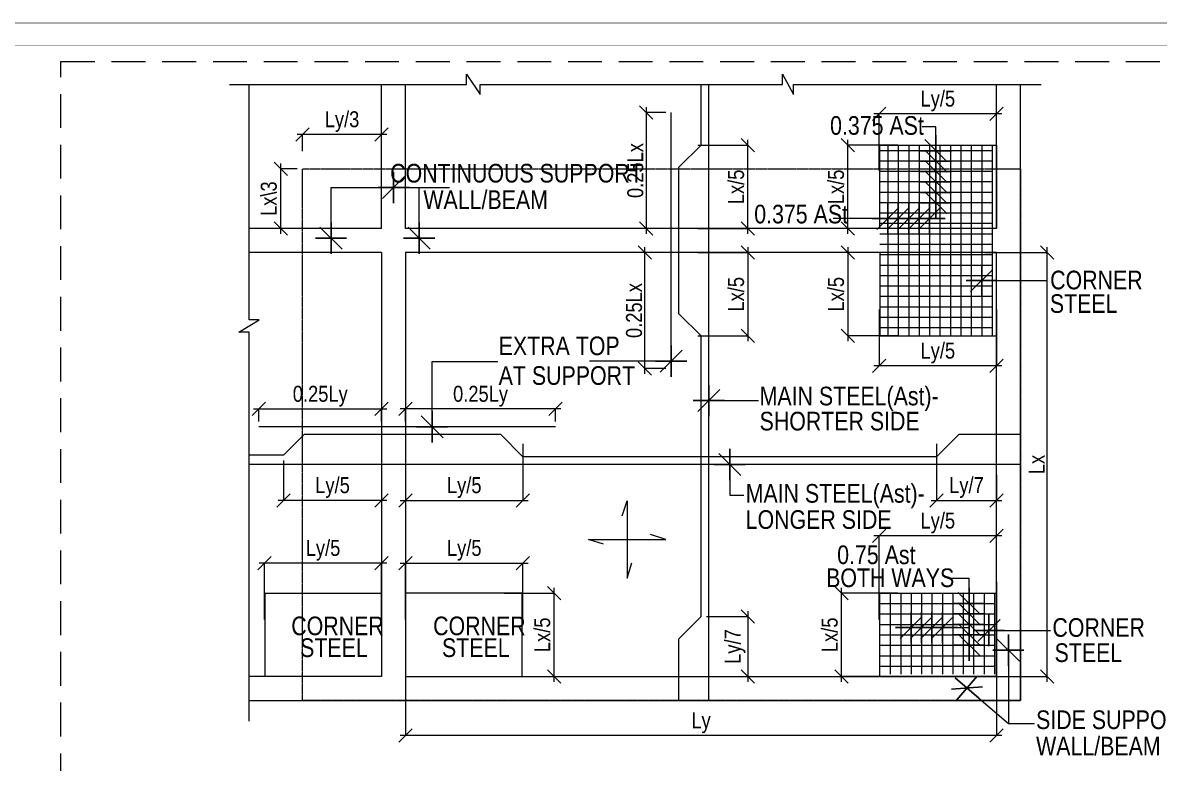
# Model space of a CAD drawing. Header units: millimetres. Extents: x 1112055 to 3390982, y -148532 to 766891.
# Drawn here: x 2608100 to 2629443, y 301927 to 315834 of the extents above; entities that cross this region are included whole.
import ezdxf

# ---------------------------------------------------------------- set-up
doc = ezdxf.new("R2010")
doc.units = ezdxf.units.MM
doc.header["$PDMODE"] = 35
doc.header["$PDSIZE"] = -25
doc.linetypes.add('Hidden', pattern=[9.525, 6.35, -3.175])
for name, color, linetype, lineweight in [('B BEAM', 148, 'Continuous', 13), ('B STEEL', 34, 'Continuous', 15), ('B STEEL TEXT', 7, 'Continuous', 15), ('B TITLE BLOCK', 250, 'Continuous', 0), ('B-BEAM DOT', 251, 'Hidden', 9), ('B-P.C.C', 250, 'Continuous', 9), ('B-ST DIM', 250, 'Continuous', 18)]:
    doc.layers.add(name, color=color, linetype=linetype, lineweight=lineweight)
doc.styles.add('Q1', font='g13f12d.shx', dxfattribs={"width": 0.8})
doc.styles.add('rom100', font='romans.shx', dxfattribs={"width": 0.85})
doc.styles.add('SWINC', font='swissc.ttf')
doc.dimstyles.new('BH-STD', dxfattribs={"dimscale": 0, "dimtxt": 230, "dimasz": 125, "dimexe": 0, "dimexo": 100, "dimgap": 50, "dimtad": 1, "dimdec": 0, "dimzin": 1, "dimdsep": 46, "dimtxsty": 'Q1', "dimblk": 'ARCHTICK', "dimcen": 1, "dimdle": 100, "dimclrd": 250, "dimclre": 250, "dimclrt": 256, "dimadec": 0, "dimazin": 0, "dimtfac": 1, "dimtdec": 0, "dimtix": 1, "dimtofl": 0, "dimtmove": 0, "dimatfit": 2, "dimfxl": 1, "dimtolj": 1, "dimtzin": 0, "dimlwd": 9, "dimlwe": 9, "dimarcsym": 0})
doc.dimstyles.new('MM100', dxfattribs={"dimscale": 100, "dimtxt": 3, "dimasz": 0.5, "dimexe": 0.5, "dimexo": 1, "dimgap": 0.375, "dimtad": 1, "dimdec": 0, "dimdsep": 46, "dimtxsty": 'rom100', "dimblk1": 'TICK', "dimblk2": 'TICK', "dimsah": 1, "dimcen": 1, "dimdle": 0.5, "dimse1": 1, "dimse2": 1, "dimclrd": 256, "dimclre": 256, "dimclrt": 256, "dimadec": 0, "dimazin": 0, "dimtfac": 1, "dimtdec": 0, "dimtix": 1, "dimtmove": 0, "dimatfit": 3, "dimldrblk": 'TICK', "dimfxl": 1, "dimtolj": 1, "dimtzin": 0, "dimarcsym": 0})

# ---------------------------------------------------------------- blocks, each defined once
blk = doc.blocks.new('_Oblique')
at = {"color": 0, "linetype": 'ByBlock', "lineweight": -2}
blk.add_line((-0.5, -0.5), (0.5, 0.5), dxfattribs=at)
blk = doc.blocks.new('*D2435')
at = {"layer": 'B-ST DIM', "lineweight": 0, "transparency": 16777216}
for p, q in [((2621719, 311868), (2621719, 313635)), ((2620780, 313535), (2621719, 313535)), ((2620780, 311968), (2621719, 311968))]:
    blk.add_line(p, q, dxfattribs=at)
at = {"layer": 'Defpoints', "color": 0, "transparency": 16777216}
for p in [(2620680, 313535), (2621719, 313535), (2620680, 311968)]:
    blk.add_point(p, dxfattribs=at)
at = {"layer": 'B-ST DIM', "lineweight": 0, "transparency": 16777216, "xscale": 250, "yscale": 250, "zscale": 250}
for p, rotation in [((2621719, 313535), 90), ((2621719, 311968), 270)]:
    blk.add_blockref('_Oblique', p, dxfattribs=dict(at, rotation=rotation))
at = {"layer": 'B-ST DIM', "color": 6, "transparency": 16777216, "insert": (2621497, 312751), "char_height": 300, "attachment_point": 5, "rotation": 90, "style": 'SWINC'}
blk.add_mtext('\\A1;Lx/5', dxfattribs=at)
blk = doc.blocks.new('*D2436')
at = {"layer": 'B-ST DIM', "lineweight": 0, "transparency": 16777216}
for p, q in [((2623596, 311868), (2623596, 313635)), ((2624536, 313535), (2623596, 313535)), ((2624536, 311968), (2623596, 311968))]:
    blk.add_line(p, q, dxfattribs=at)
at = {"layer": 'Defpoints', "color": 0, "transparency": 16777216}
for p in [(2623596, 313535), (2624636, 313535), (2624636, 311968)]:
    blk.add_point(p, dxfattribs=at)
at = {"layer": 'B-ST DIM', "lineweight": 0, "transparency": 16777216, "xscale": 250, "yscale": 250, "zscale": 250}
for p, rotation in [((2623596, 313535), 90), ((2623596, 311968), 270)]:
    blk.add_blockref('_Oblique', p, dxfattribs=dict(at, rotation=rotation))
at = {"layer": 'B-ST DIM', "color": 6, "transparency": 16777216, "insert": (2623374, 312751), "char_height": 300, "attachment_point": 5, "rotation": 90, "style": 'SWINC'}
blk.add_mtext('\\A1;Lx/5', dxfattribs=at)
blk = doc.blocks.new('*D2437')
at = {"layer": 'B-ST DIM', "lineweight": 0, "transparency": 16777216}
for p, q in [((2626486, 314122), (2624084, 314122)), ((2624184, 313061), (2624184, 314122)), ((2626386, 313061), (2626386, 314122))]:
    blk.add_line(p, q, dxfattribs=at)
at = {"layer": 'Defpoints', "color": 0, "transparency": 16777216}
for p in [(2624184, 314122), (2624184, 312961), (2626386, 312961)]:
    blk.add_point(p, dxfattribs=at)
at = {"layer": 'B-ST DIM', "lineweight": 0, "transparency": 16777216, "xscale": 250, "yscale": 250, "zscale": 250, "rotation": 180}
blk.add_blockref('_Oblique', (2624184, 314122), dxfattribs=at)
at = {"layer": 'B-ST DIM', "lineweight": 0, "transparency": 16777216, "xscale": 250, "yscale": 250, "zscale": 250}
blk.add_blockref('_Oblique', (2626386, 314122), dxfattribs=at)
at = {"layer": 'B-ST DIM', "color": 6, "transparency": 16777216, "insert": (2625285, 314364), "char_height": 300, "attachment_point": 5, "style": 'SWINC'}
blk.add_mtext('\\A1;Ly/5', dxfattribs=at)
blk = doc.blocks.new('*D2438')
at = {"layer": 'B-ST DIM', "lineweight": 0, "transparency": 16777216}
for p, q in [((2625260, 307924), (2625260, 306863)), ((2626386, 307343), (2626386, 306863)), ((2625160, 306863), (2626486, 306863))]:
    blk.add_line(p, q, dxfattribs=at)
at = {"layer": 'Defpoints', "color": 0, "transparency": 16777216}
for p in [(2625260, 308024), (2626386, 307443), (2626386, 306863)]:
    blk.add_point(p, dxfattribs=at)
at = {"layer": 'B-ST DIM', "lineweight": 0, "transparency": 16777216, "xscale": 250, "yscale": 250, "zscale": 250, "rotation": 180}
blk.add_blockref('_Oblique', (2625260, 306863), dxfattribs=at)
at = {"layer": 'B-ST DIM', "lineweight": 0, "transparency": 16777216, "xscale": 250, "yscale": 250, "zscale": 250}
blk.add_blockref('_Oblique', (2626386, 306863), dxfattribs=at)
at = {"layer": 'B-ST DIM', "color": 6, "transparency": 16777216, "insert": (2625823, 307105), "char_height": 300, "attachment_point": 5, "style": 'SWINC'}
blk.add_mtext('\\A1;Ly/7', dxfattribs=at)
blk = doc.blocks.new('*D2439')
at = {"layer": 'B-ST DIM', "lineweight": 0, "transparency": 16777216}
for p, q in [((2620780, 311518), (2621719, 311518)), ((2621719, 311618), (2621719, 309852)), ((2620780, 309952), (2621719, 309952))]:
    blk.add_line(p, q, dxfattribs=at)
at = {"layer": 'Defpoints', "color": 0, "transparency": 16777216}
for p in [(2620680, 311518), (2620680, 309952), (2621719, 309952)]:
    blk.add_point(p, dxfattribs=at)
at = {"layer": 'B-ST DIM', "lineweight": 0, "transparency": 16777216, "xscale": 250, "yscale": 250, "zscale": 250}
for p, rotation in [((2621719, 311518), 90), ((2621719, 309952), 270)]:
    blk.add_blockref('_Oblique', p, dxfattribs=dict(at, rotation=rotation))
at = {"layer": 'B-ST DIM', "color": 6, "transparency": 16777216, "insert": (2621497, 310735), "char_height": 300, "attachment_point": 5, "rotation": 90, "style": 'SWINC'}
blk.add_mtext('\\A1;Lx/5', dxfattribs=at)
blk = doc.blocks.new('*D2440')
at = {"layer": 'B-ST DIM', "lineweight": 0, "transparency": 16777216}
for p, q in [((2624184, 310450), (2624184, 309389)), ((2626386, 310450), (2626386, 309389)), ((2626486, 309389), (2624084, 309389))]:
    blk.add_line(p, q, dxfattribs=at)
at = {"layer": 'Defpoints', "color": 0, "transparency": 16777216}
for p in [(2624184, 310550), (2626386, 310550), (2624184, 309389)]:
    blk.add_point(p, dxfattribs=at)
at = {"layer": 'B-ST DIM', "lineweight": 0, "transparency": 16777216, "xscale": 250, "yscale": 250, "zscale": 250, "rotation": 180}
blk.add_blockref('_Oblique', (2624184, 309389), dxfattribs=at)
at = {"layer": 'B-ST DIM', "lineweight": 0, "transparency": 16777216, "xscale": 250, "yscale": 250, "zscale": 250}
blk.add_blockref('_Oblique', (2626386, 309389), dxfattribs=at)
at = {"layer": 'B-ST DIM', "color": 6, "transparency": 16777216, "insert": (2625285, 309631), "char_height": 300, "attachment_point": 5, "style": 'SWINC'}
blk.add_mtext('\\A1;Ly/5', dxfattribs=at)
blk = doc.blocks.new('*D2441')
at = {"layer": 'B-ST DIM', "lineweight": 0, "transparency": 16777216}
for p, q in [((2623596, 311618), (2623596, 309852)), ((2624536, 311518), (2623596, 311518)), ((2624536, 309952), (2623596, 309952))]:
    blk.add_line(p, q, dxfattribs=at)
at = {"layer": 'Defpoints', "color": 0, "transparency": 16777216}
for p in [(2624636, 311518), (2623596, 309952), (2624636, 309952)]:
    blk.add_point(p, dxfattribs=at)
at = {"layer": 'B-ST DIM', "lineweight": 0, "transparency": 16777216, "xscale": 250, "yscale": 250, "zscale": 250}
for p, rotation in [((2623596, 311518), 90), ((2623596, 309952), 270)]:
    blk.add_blockref('_Oblique', p, dxfattribs=dict(at, rotation=rotation))
at = {"layer": 'B-ST DIM', "color": 6, "transparency": 16777216, "insert": (2623374, 310735), "char_height": 300, "attachment_point": 5, "rotation": 90, "style": 'SWINC'}
blk.add_mtext('\\A1;Lx/5', dxfattribs=at)
blk = doc.blocks.new('*D2444')
at = {"layer": 'B-ST DIM', "lineweight": 0, "transparency": 16777216}
for p, q in [((2620938, 304682), (2621719, 304682)), ((2621719, 304782), (2621719, 303456)), ((2620780, 303556), (2621719, 303556))]:
    blk.add_line(p, q, dxfattribs=at)
at = {"layer": 'Defpoints', "color": 0, "transparency": 16777216}
for p in [(2620838, 304682), (2620680, 303556), (2621719, 303556)]:
    blk.add_point(p, dxfattribs=at)
at = {"layer": 'B-ST DIM', "lineweight": 0, "transparency": 16777216, "xscale": 250, "yscale": 250, "zscale": 250}
for p, rotation in [((2621719, 304682), 90), ((2621719, 303556), 270)]:
    blk.add_blockref('_Oblique', p, dxfattribs=dict(at, rotation=rotation))
at = {"layer": 'B-ST DIM', "color": 6, "transparency": 16777216, "insert": (2621478, 304119), "char_height": 300, "attachment_point": 5, "rotation": 90, "style": 'SWINC'}
blk.add_mtext('\\A1;Ly/7', dxfattribs=at)
blk = doc.blocks.new('*D2445')
at = {"layer": 'B-ST DIM', "lineweight": 0, "transparency": 16777216}
for p, q in [((2626161, 311518), (2627341, 311518)), ((2627341, 303456), (2627341, 311618)), ((2626161, 303556), (2627341, 303556))]:
    blk.add_line(p, q, dxfattribs=at)
at = {"layer": 'Defpoints', "color": 0, "transparency": 16777216}
for p in [(2626061, 311518), (2627341, 311518), (2626061, 303556)]:
    blk.add_point(p, dxfattribs=at)
at = {"layer": 'B-ST DIM', "lineweight": 0, "transparency": 16777216, "xscale": 250, "yscale": 250, "zscale": 250}
for p, rotation in [((2627341, 311518), 90), ((2627341, 303556), 270)]:
    blk.add_blockref('_Oblique', p, dxfattribs=dict(at, rotation=rotation))
at = {"layer": 'B-ST DIM', "color": 6, "transparency": 16777216, "insert": (2627141, 307537), "char_height": 300, "attachment_point": 5, "rotation": 90, "style": 'SWINC'}
blk.add_mtext('\\A1;Lx', dxfattribs=at)
blk = doc.blocks.new('*D2446')
at = {"layer": 'B-ST DIM', "lineweight": 0, "transparency": 16777216}
for p, q in [((2623478, 303456), (2623478, 305222)), ((2624536, 305122), (2623478, 305122)), ((2624536, 303556), (2623478, 303556))]:
    blk.add_line(p, q, dxfattribs=at)
at = {"layer": 'Defpoints', "color": 0, "transparency": 16777216}
for p in [(2623478, 305122), (2624636, 305122), (2624636, 303556)]:
    blk.add_point(p, dxfattribs=at)
at = {"layer": 'B-ST DIM', "lineweight": 0, "transparency": 16777216, "xscale": 250, "yscale": 250, "zscale": 250}
for p, rotation in [((2623478, 305122), 90), ((2623478, 303556), 270)]:
    blk.add_blockref('_Oblique', p, dxfattribs=dict(at, rotation=rotation))
at = {"layer": 'B-ST DIM', "color": 6, "transparency": 16777216, "insert": (2623255, 304339), "char_height": 300, "attachment_point": 5, "rotation": 90, "style": 'SWINC'}
blk.add_mtext('\\A1;Lx/5', dxfattribs=at)
blk = doc.blocks.new('*D2447')
at = {"layer": 'B-ST DIM', "lineweight": 0, "transparency": 16777216}
for p, q in [((2626486, 306199), (2624084, 306199)), ((2624184, 304624), (2624184, 306199)), ((2626386, 304624), (2626386, 306199))]:
    blk.add_line(p, q, dxfattribs=at)
at = {"layer": 'Defpoints', "color": 0, "transparency": 16777216}
for p in [(2624184, 306199), (2624184, 304524), (2626386, 304524)]:
    blk.add_point(p, dxfattribs=at)
at = {"layer": 'B-ST DIM', "lineweight": 0, "transparency": 16777216, "xscale": 250, "yscale": 250, "zscale": 250, "rotation": 180}
blk.add_blockref('_Oblique', (2624184, 306199), dxfattribs=at)
at = {"layer": 'B-ST DIM', "lineweight": 0, "transparency": 16777216, "xscale": 250, "yscale": 250, "zscale": 250}
blk.add_blockref('_Oblique', (2626386, 306199), dxfattribs=at)
at = {"layer": 'B-ST DIM', "color": 6, "transparency": 16777216, "insert": (2625285, 306440), "char_height": 300, "attachment_point": 5, "style": 'SWINC'}
blk.add_mtext('\\A1;Ly/5', dxfattribs=at)
blk = doc.blocks.new('*D2448')
at = {"layer": 'B-ST DIM', "lineweight": 0, "transparency": 16777216}
for p, q in [((2619809, 314247), (2619809, 311868)), ((2620175, 314147), (2619809, 314147)), ((2620175, 311968), (2619809, 311968))]:
    blk.add_line(p, q, dxfattribs=at)
at = {"layer": 'Defpoints', "color": 0, "transparency": 16777216}
for p in [(2620275, 314147), (2619809, 311968), (2620275, 311968)]:
    blk.add_point(p, dxfattribs=at)
at = {"layer": 'B-ST DIM', "lineweight": 0, "transparency": 16777216, "xscale": 250, "yscale": 250, "zscale": 250}
for p, rotation in [((2619809, 314147), 90), ((2619809, 311968), 270)]:
    blk.add_blockref('_Oblique', p, dxfattribs=dict(at, rotation=rotation))
at = {"layer": 'B-ST DIM', "color": 6, "transparency": 16777216, "insert": (2619605, 313058), "char_height": 300, "attachment_point": 5, "rotation": 90, "style": 'SWINC'}
blk.add_mtext('\\A1;0.25Lx ', dxfattribs=at)
blk = doc.blocks.new('*D2449')
at = {"layer": 'B-ST DIM', "lineweight": 0, "transparency": 16777216}
for p, q in [((2619785, 309240), (2619785, 311618)), ((2620175, 311518), (2619785, 311518)), ((2620175, 309340), (2619785, 309340))]:
    blk.add_line(p, q, dxfattribs=at)
at = {"layer": 'Defpoints', "color": 0, "transparency": 16777216}
for p in [(2619785, 311518), (2620275, 311518), (2620275, 309340)]:
    blk.add_point(p, dxfattribs=at)
at = {"layer": 'B-ST DIM', "lineweight": 0, "transparency": 16777216, "xscale": 250, "yscale": 250, "zscale": 250}
for p, rotation in [((2619785, 311518), 90), ((2619785, 309340), 270)]:
    blk.add_blockref('_Oblique', p, dxfattribs=dict(at, rotation=rotation))
at = {"layer": 'B-ST DIM', "color": 6, "transparency": 16777216, "insert": (2619581, 310429), "char_height": 300, "attachment_point": 5, "rotation": 90, "style": 'SWINC'}
blk.add_mtext('\\A1;0.25Lx ', dxfattribs=at)
blk = doc.blocks.new('*D2450')
at = {"layer": 'B-ST DIM', "lineweight": 0, "transparency": 16777216}
for p, q in [((2615290, 307924), (2615290, 306863)), ((2617492, 307924), (2617492, 306863)), ((2615190, 306863), (2617592, 306863))]:
    blk.add_line(p, q, dxfattribs=at)
at = {"layer": 'Defpoints', "color": 0, "transparency": 16777216}
for p in [(2615290, 308024), (2617492, 308024), (2617492, 306863)]:
    blk.add_point(p, dxfattribs=at)
at = {"layer": 'B-ST DIM', "lineweight": 0, "transparency": 16777216, "xscale": 250, "yscale": 250, "zscale": 250, "rotation": 180}
blk.add_blockref('_Oblique', (2615290, 306863), dxfattribs=at)
at = {"layer": 'B-ST DIM', "lineweight": 0, "transparency": 16777216, "xscale": 250, "yscale": 250, "zscale": 250}
blk.add_blockref('_Oblique', (2617492, 306863), dxfattribs=at)
at = {"layer": 'B-ST DIM', "color": 6, "transparency": 16777216, "insert": (2616391, 307105), "char_height": 300, "attachment_point": 5, "style": 'SWINC'}
blk.add_mtext('\\A1;Ly/5', dxfattribs=at)
blk = doc.blocks.new('*D2451')
at = {"layer": 'B-ST DIM', "lineweight": 0, "transparency": 16777216}
for p, q in [((2618205, 308581), (2615190, 308581)), ((2615290, 308347), (2615290, 308581)), ((2618105, 308347), (2618105, 308581))]:
    blk.add_line(p, q, dxfattribs=at)
at = {"layer": 'Defpoints', "color": 0, "transparency": 16777216}
for p in [(2615290, 308581), (2615290, 308247), (2618105, 308247)]:
    blk.add_point(p, dxfattribs=at)
at = {"layer": 'B-ST DIM', "lineweight": 0, "transparency": 16777216, "xscale": 250, "yscale": 250, "zscale": 250, "rotation": 180}
blk.add_blockref('_Oblique', (2615290, 308581), dxfattribs=at)
at = {"layer": 'B-ST DIM', "lineweight": 0, "transparency": 16777216, "xscale": 250, "yscale": 250, "zscale": 250}
blk.add_blockref('_Oblique', (2618105, 308581), dxfattribs=at)
at = {"layer": 'B-ST DIM', "color": 6, "transparency": 16777216, "insert": (2616697, 308820), "char_height": 300, "attachment_point": 5, "style": 'SWINC'}
blk.add_mtext('\\A1;0.25Ly', dxfattribs=at)
blk = doc.blocks.new('*D2452')
at = {"layer": 'B-ST DIM', "lineweight": 0, "transparency": 16777216}
for p, q in [((2612997, 307612), (2612997, 306863)), ((2614840, 307437), (2614840, 306863)), ((2614940, 306863), (2612897, 306863))]:
    blk.add_line(p, q, dxfattribs=at)
at = {"layer": 'Defpoints', "color": 0, "transparency": 16777216}
for p in [(2612997, 307712), (2614840, 307537), (2612997, 306863)]:
    blk.add_point(p, dxfattribs=at)
at = {"layer": 'B-ST DIM', "lineweight": 0, "transparency": 16777216, "xscale": 250, "yscale": 250, "zscale": 250, "rotation": 180}
blk.add_blockref('_Oblique', (2612997, 306863), dxfattribs=at)
at = {"layer": 'B-ST DIM', "lineweight": 0, "transparency": 16777216, "xscale": 250, "yscale": 250, "zscale": 250}
blk.add_blockref('_Oblique', (2614840, 306863), dxfattribs=at)
at = {"layer": 'B-ST DIM', "color": 6, "transparency": 16777216, "insert": (2613918, 307105), "char_height": 300, "attachment_point": 5, "style": 'SWINC'}
blk.add_mtext('\\A1;Ly/5', dxfattribs=at)
blk = doc.blocks.new('*D2453')
at = {"layer": 'B-ST DIM', "lineweight": 0, "transparency": 16777216}
for p, q in [((2612434, 308581), (2614940, 308581)), ((2612534, 308347), (2612534, 308581)), ((2614840, 308347), (2614840, 308581))]:
    blk.add_line(p, q, dxfattribs=at)
at = {"layer": 'Defpoints', "color": 0, "transparency": 16777216}
for p in [(2614840, 308581), (2612534, 308247), (2614840, 308247)]:
    blk.add_point(p, dxfattribs=at)
at = {"layer": 'B-ST DIM', "lineweight": 0, "transparency": 16777216, "xscale": 250, "yscale": 250, "zscale": 250, "rotation": 180}
blk.add_blockref('_Oblique', (2612534, 308581), dxfattribs=at)
at = {"layer": 'B-ST DIM', "lineweight": 0, "transparency": 16777216, "xscale": 250, "yscale": 250, "zscale": 250}
blk.add_blockref('_Oblique', (2614840, 308581), dxfattribs=at)
at = {"layer": 'B-ST DIM', "color": 6, "transparency": 16777216, "insert": (2613687, 308820), "char_height": 300, "attachment_point": 5, "style": 'SWINC'}
blk.add_mtext('\\A1;0.25Ly', dxfattribs=at)
blk = doc.blocks.new('*D2454')
at = {"layer": 'B-ST DIM', "lineweight": 0, "transparency": 16777216}
for p, q in [((2615190, 305685), (2617592, 305685)), ((2615290, 304624), (2615290, 305685)), ((2617492, 304624), (2617492, 305685))]:
    blk.add_line(p, q, dxfattribs=at)
at = {"layer": 'Defpoints', "color": 0, "transparency": 16777216}
for p in [(2617492, 305685), (2615290, 304524), (2617492, 304524)]:
    blk.add_point(p, dxfattribs=at)
at = {"layer": 'B-ST DIM', "lineweight": 0, "transparency": 16777216, "xscale": 250, "yscale": 250, "zscale": 250, "rotation": 180}
blk.add_blockref('_Oblique', (2615290, 305685), dxfattribs=at)
at = {"layer": 'B-ST DIM', "lineweight": 0, "transparency": 16777216, "xscale": 250, "yscale": 250, "zscale": 250}
blk.add_blockref('_Oblique', (2617492, 305685), dxfattribs=at)
at = {"layer": 'B-ST DIM', "color": 6, "transparency": 16777216, "insert": (2616391, 305926), "char_height": 300, "attachment_point": 5, "style": 'SWINC'}
blk.add_mtext('\\A1;Ly/5', dxfattribs=at)
blk = doc.blocks.new('*D2455')
at = {"layer": 'B-ST DIM', "lineweight": 0, "transparency": 16777216}
for p, q in [((2618079, 303456), (2618079, 305222)), ((2617140, 305122), (2618079, 305122)), ((2617140, 303556), (2618079, 303556))]:
    blk.add_line(p, q, dxfattribs=at)
at = {"layer": 'Defpoints', "color": 0, "transparency": 16777216}
for p in [(2617040, 305122), (2618079, 305122), (2617040, 303556)]:
    blk.add_point(p, dxfattribs=at)
at = {"layer": 'B-ST DIM', "lineweight": 0, "transparency": 16777216, "xscale": 250, "yscale": 250, "zscale": 250}
for p, rotation in [((2618079, 305122), 90), ((2618079, 303556), 270)]:
    blk.add_blockref('_Oblique', p, dxfattribs=dict(at, rotation=rotation))
at = {"layer": 'B-ST DIM', "color": 6, "transparency": 16777216, "insert": (2617857, 304339), "char_height": 300, "attachment_point": 5, "rotation": 90, "style": 'SWINC'}
blk.add_mtext('\\A1;Lx/5', dxfattribs=at)
blk = doc.blocks.new('*D2456')
at = {"layer": 'B-ST DIM', "lineweight": 0, "transparency": 16777216}
for p, q in [((2614940, 305685), (2612537, 305685)), ((2612637, 304624), (2612637, 305685)), ((2614840, 304624), (2614840, 305685))]:
    blk.add_line(p, q, dxfattribs=at)
at = {"layer": 'Defpoints', "color": 0, "transparency": 16777216}
for p in [(2612637, 305685), (2612637, 304524), (2614840, 304524)]:
    blk.add_point(p, dxfattribs=at)
at = {"layer": 'B-ST DIM', "lineweight": 0, "transparency": 16777216, "xscale": 250, "yscale": 250, "zscale": 250, "rotation": 180}
blk.add_blockref('_Oblique', (2612637, 305685), dxfattribs=at)
at = {"layer": 'B-ST DIM', "lineweight": 0, "transparency": 16777216, "xscale": 250, "yscale": 250, "zscale": 250}
blk.add_blockref('_Oblique', (2614840, 305685), dxfattribs=at)
at = {"layer": 'B-ST DIM', "color": 6, "transparency": 16777216, "insert": (2613739, 305926), "char_height": 300, "attachment_point": 5, "style": 'SWINC'}
blk.add_mtext('\\A1;Ly/5', dxfattribs=at)
blk = doc.blocks.new('*D2457')
at = {"layer": 'B-ST DIM', "lineweight": 0, "transparency": 16777216}
for p, q in [((2615290, 305328), (2615290, 302449)), ((2626386, 305328), (2626386, 302449)), ((2626486, 302449), (2615190, 302449))]:
    blk.add_line(p, q, dxfattribs=at)
at = {"layer": 'Defpoints', "color": 0, "transparency": 16777216}
for p in [(2615290, 305428), (2626386, 305428), (2615290, 302449)]:
    blk.add_point(p, dxfattribs=at)
at = {"layer": 'B-ST DIM', "lineweight": 0, "transparency": 16777216, "xscale": 250, "yscale": 250, "zscale": 250, "rotation": 180}
blk.add_blockref('_Oblique', (2615290, 302449), dxfattribs=at)
at = {"layer": 'B-ST DIM', "lineweight": 0, "transparency": 16777216, "xscale": 250, "yscale": 250, "zscale": 250}
blk.add_blockref('_Oblique', (2626386, 302449), dxfattribs=at)
at = {"layer": 'B-ST DIM', "color": 6, "transparency": 16777216, "insert": (2620838, 302687), "char_height": 300, "attachment_point": 5, "style": 'SWINC'}
blk.add_mtext('\\A1;Ly', dxfattribs=at)
blk = doc.blocks.new('*D2487')
at = {"layer": 'B-ST DIM', "lineweight": 0, "transparency": 16777216}
for p, q in [((2612944, 311868), (2612944, 313191)), ((2613253, 313091), (2612944, 313091)), ((2613253, 311968), (2612944, 311968))]:
    blk.add_line(p, q, dxfattribs=at)
at = {"layer": 'Defpoints', "color": 0, "transparency": 16777216}
for p in [(2612944, 313091), (2613353, 313091), (2613353, 311968)]:
    blk.add_point(p, dxfattribs=at)
at = {"layer": 'B-ST DIM', "lineweight": 0, "transparency": 16777216, "xscale": 250, "yscale": 250, "zscale": 250}
for p, rotation in [((2612944, 313091), 90), ((2612944, 311968), 270)]:
    blk.add_blockref('_Oblique', p, dxfattribs=dict(at, rotation=rotation))
at = {"layer": 'B-ST DIM', "color": 6, "transparency": 16777216, "insert": (2612722, 312530), "char_height": 300, "attachment_point": 5, "rotation": 90, "style": 'SWINC'}
blk.add_mtext('\\A1;Lx\\\\3', dxfattribs=at)
blk = doc.blocks.new('*D2488')
at = {"layer": 'B-ST DIM', "lineweight": 0, "transparency": 16777216}
for p, q in [((2614940, 313735), (2613253, 313735)), ((2613353, 313421), (2613353, 313735)), ((2614840, 313421), (2614840, 313735))]:
    blk.add_line(p, q, dxfattribs=at)
at = {"layer": 'Defpoints', "color": 0, "transparency": 16777216}
for p in [(2613353, 313735), (2613353, 313321), (2614840, 313321)]:
    blk.add_point(p, dxfattribs=at)
at = {"layer": 'B-ST DIM', "lineweight": 0, "transparency": 16777216, "xscale": 250, "yscale": 250, "zscale": 250, "rotation": 180}
blk.add_blockref('_Oblique', (2613353, 313735), dxfattribs=at)
at = {"layer": 'B-ST DIM', "lineweight": 0, "transparency": 16777216, "xscale": 250, "yscale": 250, "zscale": 250}
blk.add_blockref('_Oblique', (2614840, 313735), dxfattribs=at)
at = {"layer": 'B-ST DIM', "color": 6, "transparency": 16777216, "insert": (2614096, 313976), "char_height": 300, "attachment_point": 5, "style": 'SWINC'}
blk.add_mtext('\\A1;Ly/3', dxfattribs=at)
blk = doc.blocks.new('TICK')
for p, q in [((0, -1.172), (0, 1.172)), ((-1.172, 0), (1.172, 0)), ((-0.829, -0.829), (0.829, 0.829))]:
    blk.add_line(p, q)

msp = doc.modelspace()

# ---------------------------------------------------------------- linework, layer by layer
at = {"layer": 'B BEAM'}
for p, q in [((2616434.9, 314674.5), (2616434.9, 314864.7)), ((2616434.9, 314864.7), (2616691.8, 314484.3)), ((2622370.4, 314674.5), (2622370.4, 314864.7)), ((2622370.4, 314864.7), (2622572.5, 314484.3)), ((2611984.5, 314674.5), (2616434.9, 314674.5)), ((2612350.1, 310253.8), (2612350.1, 314674.5)), ((2614839.7, 311968.4), (2614839.7, 314674.5)), ((2615290, 311968.4), (2615290, 314674.5)), ((2616691.8, 314484.3), (2616691.8, 314674.5)), ((2616691.8, 314674.5), (2622370.4, 314674.5)), ((2622572.5, 314484.3), (2622572.5, 314674.5)), ((2622572.5, 314674.5), (2627226.2, 314674.5)), ((2626385.9, 311968.4), (2626385.9, 314674.5)), ((2614839.7, 311968.4), (2612350.1, 311968.4)), ((2614839.7, 311518.1), (2612350.1, 311518.1)), ((2612159.9, 310020.3), (2612540.3, 310253.8)), ((2612540.3, 310253.8), (2612350.1, 310253.8)), ((2612350.1, 310020.3), (2612159.9, 310020.3)), ((2612350.1, 302716.2), (2612350.1, 310020.3)), ((2614839.7, 303556), (2612350.1, 303556))]:
    msp.add_line(p, q, dxfattribs=at)
for points in [[(2612350.1, 303105.7), (2626836.2, 303105.7), (2626836.2, 314674.5)], [(2626385.9, 311968.4), (2615290, 311968.4)], [(2614839.7, 311518.1), (2614839.7, 303556)]]:
    msp.add_lwpolyline(points, dxfattribs=at)
msp.add_lwpolyline([(2615290, 303556), (2626385.9, 303556), (2626385.9, 311518.1), (2615290, 311518.1)], close=True, dxfattribs=at)
at = {"layer": 'B STEEL'}
for points in [[(2620421.9, 303105.7), (2620421.9, 304265.7), (2620838, 304681.7), (2620838, 309952), (2620421.9, 310368), (2620421.9, 313118.5), (2620838, 313534.6), (2620838, 314674.5)], [(2620984.8, 303105.7), (2620984.8, 314674.5)], [(2620275.1, 309339.7), (2620275.1, 314146.8)], [(2618104.7, 308246.7), (2612534.2, 308246.7)], [(2626836.2, 308099.9), (2625676.3, 308099.9), (2625260.3, 307683.9), (2617492.4, 307683.9), (2617076.4, 308099.9), (2613384.9, 308099.9), (2612997.1, 307712.1), (2612350.1, 307712.1)], [(2626836.2, 307537.1), (2612350.1, 307537.1)], [(2619358.7, 306571.4), (2619449.8, 306857.1), (2619449.8, 305402.7), (2619540.9, 305688.4)], [(2619008.3, 306038.8), (2618722.6, 306129.9), (2620177, 306129.9), (2619891.3, 306221)]]:
    msp.add_lwpolyline(points, dxfattribs=at)
at = {"layer": 'B STEEL', "color": 250}
for points in [[(2624195.9, 313534.6), (2626385.9, 313534.6), (2626385.9, 311968.4), (2624195.9, 311968.4)], [(2624195.9, 309952), (2626385.9, 309952), (2626385.9, 311518.1), (2624195.9, 311518.1)], [(2624195.9, 305122.1), (2626385.9, 305122.1), (2626385.9, 303556), (2624195.9, 303556)]]:
    msp.add_lwpolyline(points, close=True, dxfattribs=at)
for points in [[(2626304.4, 313430.8), (2624195.9, 313430.8)], [(2624346.7, 313534.6), (2624346.7, 309952)], [(2624542.4, 313534.6), (2624542.4, 309952)], [(2624738.2, 313534.6), (2624738.2, 309952)], [(2624934, 313534.6), (2624934, 309952)], [(2625129.7, 313534.6), (2625129.7, 309952)], [(2625325.5, 313534.6), (2625325.5, 309952)], [(2625521.3, 313534.6), (2625521.3, 309952)], [(2625717.1, 313534.6), (2625717.1, 309952)], [(2625912.8, 313534.6), (2625912.8, 309952)], [(2626108.6, 313534.6), (2626108.6, 309952)], [(2626304.4, 313534.6), (2626304.4, 309952)], [(2626304.4, 313235), (2624195.9, 313235)], [(2626304.4, 313039.3), (2624195.9, 313039.3)], [(2626304.4, 312843.5), (2624195.9, 312843.5)], [(2626304.4, 312647.7), (2624195.9, 312647.7)], [(2626304.4, 312452), (2624195.9, 312452)], [(2626304.4, 312256.2), (2624195.9, 312256.2)], [(2626304.4, 312060.4), (2624195.9, 312060.4)], [(2626304.4, 311864.7), (2624195.9, 311864.7)], [(2626304.4, 311668.9), (2624195.9, 311668.9)], [(2626304.4, 311473.1), (2624195.9, 311473.1)], [(2626304.4, 311277.4), (2624195.9, 311277.4)], [(2626304.4, 311081.6), (2624195.9, 311081.6)], [(2626304.4, 310885.8), (2624195.9, 310885.8)], [(2626304.4, 310690.1), (2624195.9, 310690.1)], [(2626304.4, 310494.3), (2624195.9, 310494.3)], [(2626304.4, 310298.5), (2624195.9, 310298.5)], [(2626304.4, 310102.8), (2624195.9, 310102.8)], [(2624391.7, 305122.1), (2624391.7, 303601)], [(2624587.5, 305122.1), (2624587.5, 303601)], [(2624783.2, 305122.1), (2624783.2, 303601)], [(2624979, 305122.1), (2624979, 303601)], [(2625174.8, 305122.1), (2625174.8, 303601)], [(2625370.5, 305122.1), (2625370.5, 303601)], [(2625566.3, 305122.1), (2625566.3, 303601)], [(2625762.1, 305122.1), (2625762.1, 303601)], [(2625957.8, 305122.1), (2625957.8, 303601)], [(2626153.6, 305122.1), (2626153.6, 303601)], [(2626349.4, 305122.1), (2626349.4, 303601)], [(2624195.9, 304926.4), (2626349.4, 304926.4)], [(2624195.9, 304730.6), (2626349.4, 304730.6)], [(2624195.9, 304534.8), (2626349.4, 304534.8)], [(2624195.9, 304339.1), (2626349.4, 304339.1)], [(2624195.9, 304143.3), (2626349.4, 304143.3)], [(2624195.9, 303947.5), (2626349.4, 303947.5)], [(2624195.9, 303751.8), (2626349.4, 303751.8)]]:
    msp.add_lwpolyline(points, dxfattribs=at)
at = {"layer": 'B STEEL'}
for points in [[(2612649.7, 305122.1), (2614839.7, 305122.1), (2614839.7, 303556), (2612649.7, 303556)], [(2617480, 305122.1), (2615290, 305122.1), (2615290, 303556), (2617480, 303556)]]:
    msp.add_lwpolyline(points, close=True, dxfattribs=at)
at = {"layer": 'B TITLE BLOCK', "color": 1, "const_width": 8.39}
msp.add_lwpolyline([(2535293.6, 315829.5), (2657538.8, 315829.5), (2657538.8, 235498.8), (2535293.6, 235498.8)], close=True, dxfattribs=at)
at = {"layer": 'B TITLE BLOCK', "color": 250, "const_width": 8.14}
msp.add_lwpolyline([(2535718.2, 315404.9), (2657114.1, 315404.9), (2657114.1, 235923.4), (2535718.2, 235923.4)], close=True, dxfattribs=at)
at = {"layer": 'B-BEAM DOT', "color": 250, "linetype": 'Hidden', "ltscale": 0.5}
msp.add_lwpolyline([(2626836.2, 303105.7), (2613353.3, 303105.7), (2613353.3, 313091.4), (2626836.2, 313091.4)], close=True, dxfattribs=at)
at = {"layer": 'B-P.C.C', "linetype": 'Hidden', "lineweight": 0, "ltscale": 100}
msp.add_lwpolyline([(2608815.6, 315105.9), (2630155.2, 315105.9), (2630155.2, 297667.8), (2608815.6, 297667.8)], close=True, dxfattribs=at)

# ---------------------------------------------------------------- texts
at = {"layer": 'B STEEL TEXT', "style": 'SWINC'}
for s, p in [('0.375 ASt', (2623261.2, 313729.5)), ('CONTINUOUS SUPPORT', (2615000.3, 312832.5)), ('WALL/BEAM', (2615623.8, 312336.3)), ('0.375 ASt', (2621837.1, 312065.1)), ('CORNER', (2627394.6, 310827)), ('STEEL', (2627389.2, 310384.9)), ('EXTRA TOP', (2617037.8, 309590.9)), ('AT SUPPORT', (2617037.8, 309033.4)), ('MAIN STEEL(Ast)-', (2621937.8, 308648.3)), ('SHORTER SIDE', (2621937.8, 308177.3)), ('MAIN STEEL(Ast)-', (2621676, 306820.3)), ('LONGER SIDE', (2621676, 306328.7)), ('0.75 Ast', (2623394.5, 305667.1)), ('BOTH WAYS', (2623187.3, 305235.6)), ('CORNER', (2613142.8, 304331.8)), ('CORNER', (2615807.2, 304331.8)), ('CORNER', (2627436.6, 304301.7)), ('STEEL', (2613309, 303922.8)), ('STEEL', (2615973.4, 303922.8)), ('STEEL', (2627477.2, 303828.9)), ('SIDE SUPPORT', (2627130.1, 302569.3)), ('WALL/BEAM', (2627130.1, 302075))]:
    msp.add_text(s, height=350, rotation=0.00006, dxfattribs=at).set_placement(p)

# ---------------------------------------------------------------- dimensions: what is measured, and where the dimension line sits
at = {"layer": 'B-ST DIM'}
for base, p1, p2, angle, text, picture, middle in [((2624183.5, 314122.3), (2626385.9, 312961.4), (2624183.5, 312961.4), 180, 'Ly/5', '*D2437', (2625284.7, 314363.6)), ((2619808.9, 311968.4), (2620275.1, 314146.8), (2620275.1, 311968.4), 270, '0.25Lx ', '*D2448', (2619604.7, 313057.6)), ((2621718.8, 313534.6), (2620679.8, 311968.4), (2620679.8, 313534.6), 270, 'Lx/5', '*D2435', (2621496.7, 312751.5)), ((2623596.4, 313534.6), (2624635.5, 311968.4), (2624635.5, 313534.6), 270, 'Lx/5', '*D2436', (2623374.3, 312751.5)), ((2612944.1, 313091.4), (2613353.3, 311968.4), (2613353.3, 313091.4), 90, 'Lx\\\\3', '*D2487', (2612722, 312529.9)), ((2619784.9, 311518.1), (2620275.1, 309339.7), (2620275.1, 311518.1), 90, '0.25Lx ', '*D2449', (2619580.7, 310428.9)), ((2621718.8, 309952), (2620679.8, 311518.1), (2620679.8, 309952), 90, 'Lx/5', '*D2439', (2621496.7, 310735.1)), ((2623596.4, 309952), (2624635.5, 311518.1), (2624635.5, 309952), 90, 'Lx/5', '*D2441', (2623374.3, 310735.1)), ((2627340.8, 311518.1), (2626061.1, 303556), (2626061.1, 311518.1), 90, 'Lx', '*D2445', (2627140.8, 307537.1)), ((2624183.5, 309389.4), (2626385.9, 310550.3), (2624183.5, 310550.3), 180, 'Ly/5', '*D2440', (2625284.7, 309630.7)), ((2614839.7, 308581.1), (2612534.2, 308246.7), (2614839.7, 308246.7), 180, '0.25Ly', '*D2453', (2613687, 308819.9)), ((2612997.1, 306863.4), (2614839.7, 307537.1), (2612997.1, 307712.1), 180, 'Ly/5', '*D2452', (2613918.4, 307104.7)), ((2624183.5, 306199), (2626385.9, 304523.8), (2624183.5, 304523.8), 180, 'Ly/5', '*D2447', (2625284.7, 306440.3)), ((2612637.3, 305684.7), (2614839.7, 304523.8), (2612637.3, 304523.8), 180, 'Ly/5', '*D2456', (2613738.5, 305926)), ((2618079.5, 305122.1), (2617040.4, 303556), (2617040.4, 305122.1), 270, 'Lx/5', '*D2455', (2617857.4, 304339.1)), ((2623477.6, 305122.1), (2624635.5, 303556), (2624635.5, 305122.1), 270, 'Lx/5', '*D2446', (2623255.5, 304339.1)), ((2621718.8, 303556), (2620838, 304681.7), (2620679.8, 303556), 90, 'Ly/7', '*D2444', (2621477.5, 304118.8))]:
    dim = msp.add_linear_dim(base=base, p1=p1, p2=p2, angle=angle, text=text, dimstyle='BH-STD', override={"dimscale": 1, "dimtxt": 300, "dimasz": 250, "dimtxsty": 'SWINC', "dimblk1": 'Oblique', "dimblk2": 'Oblique', "dimsah": 1, "dimclrd": 256, "dimclre": 256, "dimclrt": 6, "dimlwd": 0, "dimlwe": 0}, dxfattribs=at)
    dim.commit()
    dim.dimension.update_dxf_attribs({"geometry": picture, "text_midpoint": middle})
for base, p1, p2, text, picture, middle in [((2613353.3, 313734.8), (2614839.7, 313321.5), (2613353.3, 313321.5), 'Ly/3', '*D2488', (2614096.5, 313976.1)), ((2615290, 308581.1), (2618104.7, 308246.7), (2615290, 308246.7), '0.25Ly', '*D2451', (2616697.3, 308819.9)), ((2617492.4, 306863.4), (2615290, 308024.3), (2617492.4, 308024.3), 'Ly/5', '*D2450', (2616391.2, 307104.7)), ((2626385.9, 306863.4), (2625260.3, 308024.3), (2626385.9, 307442.8), 'Ly/7', '*D2438', (2625823.1, 307104.7)), ((2617492.4, 305684.7), (2615290, 304523.8), (2617492.4, 304523.8), 'Ly/5', '*D2454', (2616391.2, 305926)), ((2615290, 302449.2), (2626385.9, 305428.3), (2615290, 305428.3), 'Ly', '*D2457', (2620838, 302686.9))]:
    dim = msp.add_linear_dim(base=base, p1=p1, p2=p2, text=text, dimstyle='BH-STD', override={"dimscale": 1, "dimtxt": 300, "dimasz": 250, "dimtxsty": 'SWINC', "dimblk1": 'Oblique', "dimblk2": 'Oblique', "dimsah": 1, "dimclrd": 256, "dimclre": 256, "dimclrt": 6, "dimlwd": 0, "dimlwe": 0}, dxfattribs=at)
    dim.commit()
    dim.dimension.update_dxf_attribs({"geometry": picture, "text_midpoint": middle})

# ---------------------------------------------------------------- leaders
at = {"layer": 'B STEEL TEXT'}
for points in [[(2625250.1, 312452), (2625250.1, 313878.2), (2624987.9, 313878.2)], [(2625250.1, 312647.7), (2625250.1, 313878.2)], [(2625250.1, 312843.5), (2625250.1, 313878.2)], [(2625250.1, 313039.3), (2625250.1, 313878.2)], [(2625250.1, 313235), (2625250.1, 313878.2)], [(2625250.1, 313430.8), (2625250.1, 313878.2)], [(2613889.4, 311786.3), (2613889.4, 312741.3), (2616113.8, 312741.3)], [(2615064.5, 312741.3), (2616113.8, 312741.3)], [(2615543.6, 311786.3), (2615543.6, 312741.3)], [(2625129.7, 312156.9), (2623319, 312156.9)], [(2624738.2, 312156.9), (2623319, 312156.9)], [(2624346.7, 312156.9), (2623319, 312156.9)], [(2624542.4, 312156.9), (2623514.8, 312156.9)], [(2624934, 312156.9), (2623906.3, 312156.9)], [(2626108.6, 310993.2), (2627340.8, 310993.2)], [(2620275.1, 309476.4), (2618745.4, 309476.4)], [(2615786.4, 308246.7), (2615786.4, 309474.9), (2617020.7, 309474.9)], [(2620984.8, 308737.4), (2621917.8, 308737.4)], [(2621376.3, 307537.1), (2621376.3, 306963.7), (2621643.7, 306963.7)], [(2625876.4, 304143.3), (2625876.4, 305394.3), (2625530.3, 305394.3)], [(2625876.4, 304339.1), (2625876.4, 305394.3), (2625530.3, 305394.3)], [(2625876.4, 304534.8), (2625876.4, 305394.3), (2625530.3, 305394.3)], [(2625876.4, 304730.6), (2625876.4, 305394.3), (2625530.3, 305394.3)], [(2625876.4, 304926.4), (2625876.4, 305394.3), (2625530.3, 305394.3)], [(2624783.2, 304474.4), (2625876.4, 304474.4)], [(2624979, 304474.4), (2625876.4, 304474.4)], [(2625174.8, 304474.4), (2625876.4, 304474.4)], [(2625174.8, 304474.4), (2625876.4, 304474.4)], [(2625370.5, 304474.4), (2625876.4, 304474.4)], [(2626245.3, 304419.7), (2627400.8, 304419.7)], [(2626608.9, 304051.6), (2626608.9, 302672), (2627097.3, 302672)], [(2625834.1, 303340), (2626608.9, 302672)]]:
    msp.add_leader(points, dimstyle='MM100', override={"dimscale": 1, "dimasz": 250, "dimtad": 0, "dimtxsty": 'SWINC', "dimlwd": 5}, dxfattribs=at)

doc.saveas('drawing.dxf')
